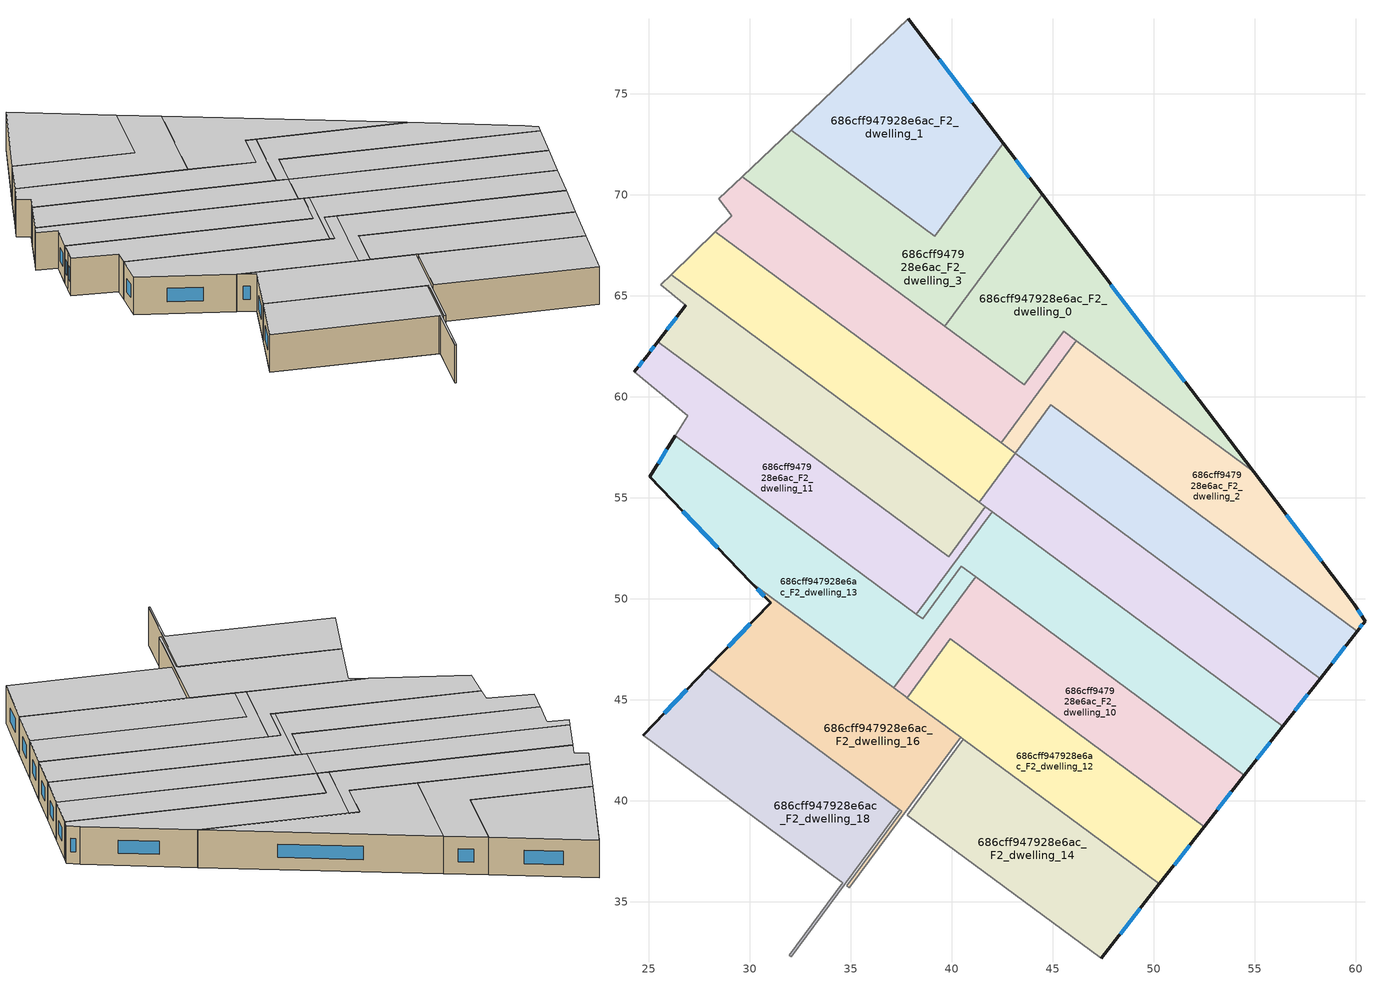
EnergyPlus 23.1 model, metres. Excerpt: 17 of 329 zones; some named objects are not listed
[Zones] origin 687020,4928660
686cff947928e6ac_F2_dwelling_0
 floor to 686cff947928e6ac_F1_dwelling_0 (EU_floor_Construction): 44.47,70.02 54.94,56.29 45.54,63.23 43.58,60.59 39.65,63.49 z6
 wall outside (EU_wall_Construction): 54.94,56.29 44.47,70.02 z6:9
 wall to 686cff947928e6ac_F2_dwelling_5 (EU_wall_Construction): 39.65,63.49 43.58,60.59 45.54,63.23 46.17,62.77 z6:9
 wall to 686cff947928e6ac_F2_dwelling_3 (EU_wall_Construction): 44.47,70.02 39.65,63.49 z6:9
 wall to 686cff947928e6ac_F2_dwelling_2 (EU_wall_Construction): 46.17,62.77 54.94,56.29 z6:9
 window (EU_Window_Construction): 51.54,60.75 47.88,65.55 z6.98:8.02
 ceiling to 686cff947928e6ac_F3_dwelling_0 (EU_floor_Construction): 54.94,56.29 44.47,70.02 39.65,63.49 43.58,60.59 45.54,63.23 z9
686cff947928e6ac_F2_dwelling_1
 floor to 686cff947928e6ac_F1_dwelling_1 (EU_floor_Construction): 37.84,78.71 42.55,72.54 39.15,67.95 32.05,73.19 z6
 wall outside (EU_wall_Construction): 42.55,72.54 37.84,78.71 z6:9
 wall to 686cff947928e6ac_F2_dwelling_3 (EU_wall_Construction): 32.05,73.19 39.15,67.95 42.55,72.54 z6:9
 wall adiabatic (EU_wall_Construction): 37.84,78.71 32.05,73.19 z6:9
 window (EU_Window_Construction): 41.02,74.55 39.37,76.71 z6.98:8.02
 ceiling to 686cff947928e6ac_F3_dwelling_1 (EU_floor_Construction): 39.15,67.95 42.55,72.54 37.84,78.71 32.05,73.19 z9
686cff947928e6ac_F2_dwelling_10
 floor to 686cff947928e6ac_F1_dwelling_10 (EU_floor_Construction): 54.49,41.27 52.5,38.73 39.93,48.01 37.79,45.12 37.15,45.59 41.2,51.09 z6
 wall outside (EU_wall_Construction): 52.5,38.73 54.49,41.27 z6:9
 wall to 686cff947928e6ac_F2_dwelling_12 (EU_wall_Construction): 37.79,45.12 39.93,48.01 52.5,38.73 z6:9
 wall to 686cff947928e6ac_F2_dwelling_13 (EU_wall_Construction): 41.2,51.09 37.15,45.59 z6:9
 wall to 686cff947928e6ac_F2_dwelling_8 (EU_wall_Construction): 54.49,41.27 41.2,51.09 z6:9
 wall to 686cff947928e6ac_F2_dwelling_16 (EU_wall_Construction): 37.15,45.59 37.79,45.12 z6:9
 window (EU_Window_Construction): 53.15,39.56 53.84,40.44 z6.98:8.02
 ceiling to 686cff947928e6ac_F3_dwelling_10 (EU_floor_Construction): 52.5,38.73 54.49,41.27 41.2,51.09 37.15,45.59 37.79,45.12 39.93,48.01 z9
686cff947928e6ac_F2_dwelling_11
 floor to 686cff947928e6ac_F1_dwelling_11 (EU_floor_Construction): 41.67,54.56 42,54.32 38.26,49.25 26.32,58.06 26.94,59.05 24.31,61.23 24.93,62.04 25.45,62.72 39.85,52.09 z6
 wall outside (EU_wall_Construction): 25.45,62.72 24.93,62.04 24.31,61.23 z6:9
 wall to 686cff947928e6ac_F2_dwelling_9 (EU_wall_Construction): 41.67,54.56 39.85,52.09 25.45,62.72 z6:9
 wall to 686cff947928e6ac_F2_dwelling_8 (EU_wall_Construction): 38.26,49.25 42,54.32 z6:9
 wall adiabatic (EU_wall_Construction): 24.31,61.23 26.94,59.05 26.32,58.06 z6:9
 wall to 686cff947928e6ac_F2_dwelling_6 (EU_wall_Construction): 42,54.32 41.67,54.56 z6:9
 wall to 686cff947928e6ac_F2_dwelling_13 (EU_wall_Construction): 26.32,58.06 38.26,49.25 z6:9
 window (EU_Window_Construction): 24.72,61.77 24.51,61.49 / 25.28,62.5 25.1,62.26 z6.98:8.02
 ceiling to 686cff947928e6ac_F3_dwelling_11 (EU_floor_Construction): 39.85,52.09 25.45,62.72 24.93,62.04 24.31,61.23 26.94,59.05 26.32,58.06 38.26,49.25 42,54.32 41.67,54.56 z9
686cff947928e6ac_F2_dwelling_12
 floor to 686cff947928e6ac_F1_dwelling_12 (EU_floor_Construction): 52.5,38.73 50.28,35.89 37.79,45.12 39.93,48.01 z6
 wall outside (EU_wall_Construction): 50.28,35.89 52.5,38.73 z6:9
 wall to 686cff947928e6ac_F2_dwelling_14 (EU_wall_Construction): 40.58,43.06 50.28,35.89 z6:9
 wall to 686cff947928e6ac_F2_dwelling_15 (EU_wall_Construction): 40.44,43.16 40.58,43.06 z6:9
 wall to 686cff947928e6ac_F2_dwelling_16 (EU_wall_Construction): 37.79,45.12 40.44,43.16 z6:9
 window (EU_Window_Construction): 51,36.81 51.78,37.81 z6.98:8.02
 ceiling to 686cff947928e6ac_F3_dwelling_12 (EU_floor_Construction): 50.28,35.89 52.5,38.73 39.93,48.01 37.79,45.12 z9
686cff947928e6ac_F2_dwelling_13
 floor to 686cff947928e6ac_F1_dwelling_13 (EU_floor_Construction): 40.48,51.62 41.2,51.09 37.15,45.59 30.05,50.83 25.06,56.04 26.32,58.06 38.56,49.02 z6
 wall outside (EU_wall_Construction): 26.32,58.06 25.06,56.04 30.05,50.83 z6:9
 wall to 686cff947928e6ac_F2_dwelling_8 (EU_wall_Construction): 41.2,51.09 40.48,51.62 38.56,49.02 38.26,49.25 z6:9
 wall to 686cff947928e6ac_F2_dwelling_16 (EU_wall_Construction): 30.05,50.83 37.15,45.59 z6:9
 window (EU_Window_Construction): 26.69,54.34 28.43,52.52 / 25.91,57.4 25.47,56.69 z6.98:8.02
 ceiling to 686cff947928e6ac_F3_dwelling_13 (EU_floor_Construction): 37.15,45.59 41.2,51.09 40.48,51.62 38.56,49.02 26.32,58.06 25.06,56.04 30.05,50.83 z9
686cff947928e6ac_F2_dwelling_14
 floor to 686cff947928e6ac_F1_dwelling_14 (EU_floor_Construction): 50.28,35.89 47.4,32.21 37.8,39.29 40.58,43.06 z6
 wall outside (EU_wall_Construction): 47.4,32.21 50.28,35.89 z6:9
 wall to 686cff947928e6ac_F2_dwelling_15 (EU_wall_Construction): 40.58,43.06 37.8,39.29 47.4,32.21 z6:9
 window (EU_Window_Construction): 48.34,33.41 49.34,34.69 z6.98:8.02
 ceiling to 686cff947928e6ac_F3_dwelling_14 (EU_floor_Construction): 47.4,32.21 50.28,35.89 40.58,43.06 37.8,39.29 z9
686cff947928e6ac_F2_dwelling_16
 floor to 686cff947928e6ac_F1_dwelling_16 (EU_floor_Construction): 40.44,43.16 34.94,35.7 34.8,35.8 37.53,39.5 27.94,46.58 31.04,49.8 30.05,50.83 z6
 wall outside (EU_wall_Construction): 30.05,50.83 31.04,49.8 27.94,46.58 z6:9
 wall to 686cff947928e6ac_F2_dwelling_15 (EU_wall_Construction): 34.94,35.7 40.44,43.16 z6:9
 wall to 686cff947928e6ac_F2_dwelling_17 (EU_wall_Construction): 37.44,39.56 37.53,39.5 34.8,35.8 34.94,35.7 z6:9
 wall to 686cff947928e6ac_F2_dwelling_18 (EU_wall_Construction): 27.94,46.58 37.44,39.56 z6:9
 window (EU_Window_Construction): 30.03,48.76 28.95,47.63 / 30.37,50.5 30.71,50.14 z6.98:8.02
 ceiling to 686cff947928e6ac_F3_dwelling_16 (EU_floor_Construction): 37.53,39.5 34.8,35.8 34.94,35.7 40.44,43.16 30.05,50.83 31.04,49.8 27.94,46.58 z9
686cff947928e6ac_F2_dwelling_18
 floor to 686cff947928e6ac_F1_dwelling_18 (EU_floor_Construction): 37.44,39.56 32.06,32.28 31.97,32.35 34.62,35.94 24.73,43.24 27.94,46.58 z6
 wall outside (EU_wall_Construction): 27.94,46.58 24.73,43.24 z6:9
 wall to 686cff947928e6ac_F2_dwelling_17 (EU_wall_Construction): 32.06,32.28 37.44,39.56 z6:9
 wall to 686cff947928e6ac_F2_dwelling_19 (EU_wall_Construction): 34.54,36 34.62,35.94 31.97,32.35 32.06,32.28 z6:9
 wall to 686cff947928e6ac_F2_dwelling_20 (EU_wall_Construction): 24.73,43.24 34.54,36 z6:9
 window (EU_Window_Construction): 26.9,45.49 25.78,44.33 z6.98:8.02
 ceiling to 686cff947928e6ac_F3_dwelling_18 (EU_floor_Construction): 34.62,35.94 31.97,32.35 32.06,32.28 37.44,39.56 27.94,46.58 24.73,43.24 z9
686cff947928e6ac_F2_dwelling_2
 floor to 686cff947928e6ac_F1_dwelling_2 (EU_floor_Construction): 54.94,56.29 59.93,49.74 60.45,48.89 60.07,48.41 44.91,59.6 43.14,57.2 42.44,57.72 46.17,62.76 z6
 wall outside (EU_wall_Construction): 60.07,48.41 60.45,48.89 59.93,49.74 54.94,56.29 z6:9
 wall to 686cff947928e6ac_F2_dwelling_4 (EU_wall_Construction): 43.14,57.2 44.91,59.6 60.07,48.41 z6:9
 wall to 686cff947928e6ac_F2_dwelling_5 (EU_wall_Construction): 46.17,62.76 42.44,57.72 z6:9
 wall to 686cff947928e6ac_F2_dwelling_7 (EU_wall_Construction): 42.44,57.72 43.14,57.2 z6:9
 window (EU_Window_Construction): 60.28,49.17 60.1,49.46 / 60.2,48.57 60.33,48.74 / 58.31,51.87 56.56,54.16 z6.98:8.02
 ceiling to 686cff947928e6ac_F3_dwelling_2 (EU_floor_Construction): 60.07,48.41 60.45,48.89 59.93,49.74 54.94,56.29 46.17,62.76 42.44,57.72 43.14,57.2 44.91,59.6 z9
686cff947928e6ac_F2_dwelling_3
 floor to 686cff947928e6ac_F1_dwelling_3 (EU_floor_Construction): 42.55,72.54 44.47,70.02 39.65,63.49 29.63,70.89 32.05,73.19 39.15,67.95 z6
 wall outside (EU_wall_Construction): 44.47,70.02 42.55,72.54 z6:9
 wall adiabatic (EU_wall_Construction): 32.05,73.19 29.63,70.89 z6:9
 wall to 686cff947928e6ac_F2_dwelling_5 (EU_wall_Construction): 29.63,70.89 39.65,63.49 z6:9
 window (EU_Window_Construction): 43.85,70.84 43.17,71.72 z6.98:8.02
 ceiling to 686cff947928e6ac_F3_dwelling_3 (EU_floor_Construction): 39.65,63.49 44.47,70.02 42.55,72.54 39.15,67.95 32.05,73.19 29.63,70.89 z9
686cff947928e6ac_F2_dwelling_4
 floor to 686cff947928e6ac_F1_dwelling_4 (EU_floor_Construction): 60.07,48.41 58.23,46.06 43.14,57.2 44.91,59.6 z6
 wall outside (EU_wall_Construction): 58.23,46.06 60.07,48.41 z6:9
 wall to 686cff947928e6ac_F2_dwelling_6 (EU_wall_Construction): 43.15,57.2 58.23,46.06 z6:9
 wall to 686cff947928e6ac_F2_dwelling_7 (EU_wall_Construction): 43.14,57.2 43.15,57.2 z6:9
 window (EU_Window_Construction): 58.83,46.82 59.47,47.64 z6.98:8.02
 ceiling to 686cff947928e6ac_F3_dwelling_4 (EU_floor_Construction): 58.23,46.06 60.07,48.41 44.91,59.6 43.14,57.2 z9
686cff947928e6ac_F2_dwelling_5
 floor to 686cff947928e6ac_F1_dwelling_5 (EU_floor_Construction): 45.54,63.23 46.17,62.76 42.44,57.72 28.3,68.17 29.11,68.96 28.48,69.79 29.63,70.89 43.58,60.59 z6
 wall adiabatic (EU_wall_Construction): 29.63,70.89 28.48,69.79 29.11,68.96 28.3,68.17 z6:9
 wall to 686cff947928e6ac_F2_dwelling_7 (EU_wall_Construction): 28.3,68.17 42.44,57.72 z6:9
 ceiling to 686cff947928e6ac_F3_dwelling_5 (EU_floor_Construction): 42.44,57.72 46.17,62.76 45.54,63.23 43.58,60.59 29.63,70.89 28.48,69.79 29.11,68.96 28.3,68.17 z9
686cff947928e6ac_F2_dwelling_6
 floor to 686cff947928e6ac_F1_dwelling_6 (EU_floor_Construction): 58.23,46.06 56.39,43.7 41.37,54.78 43.15,57.2 z6
 wall outside (EU_wall_Construction): 56.39,43.7 58.23,46.06 z6:9
 wall to 686cff947928e6ac_F2_dwelling_7 (EU_wall_Construction): 43.15,57.2 41.37,54.78 z6:9
 wall to 686cff947928e6ac_F2_dwelling_8 (EU_wall_Construction): 42,54.32 56.39,43.7 z6:9
 wall to 686cff947928e6ac_F2_dwelling_9 (EU_wall_Construction): 41.37,54.78 41.67,54.56 z6:9
 window (EU_Window_Construction): 56.99,44.46 57.63,45.29 z6.98:8.02
 ceiling to 686cff947928e6ac_F3_dwelling_6 (EU_floor_Construction): 56.39,43.7 58.23,46.06 43.15,57.2 41.37,54.78 z9
686cff947928e6ac_F2_dwelling_7
 floor to 686cff947928e6ac_F1_dwelling_7 (EU_floor_Construction): 43.15,57.2 41.37,54.78 26.12,66.04 28.3,68.17 z6
 wall adiabatic (EU_wall_Construction): 28.3,68.17 26.12,66.04 z6:9
 wall to 686cff947928e6ac_F2_dwelling_9 (EU_wall_Construction): 26.12,66.04 41.37,54.78 z6:9
 ceiling to 686cff947928e6ac_F3_dwelling_7 (EU_floor_Construction): 41.37,54.78 43.15,57.2 28.3,68.17 26.12,66.04 z9
686cff947928e6ac_F2_dwelling_8
 floor to 686cff947928e6ac_F1_dwelling_8 (EU_floor_Construction): 56.39,43.7 54.49,41.27 40.48,51.62 38.56,49.02 38.26,49.25 42,54.32 z6
 wall outside (EU_wall_Construction): 54.49,41.27 56.39,43.7 z6:9
 window (EU_Window_Construction): 55.11,42.06 55.77,42.91 z6.98:8.02
 ceiling to 686cff947928e6ac_F3_dwelling_8 (EU_floor_Construction): 54.49,41.27 56.39,43.7 42,54.32 38.26,49.25 38.56,49.02 40.48,51.62 z9
686cff947928e6ac_F2_dwelling_9
 floor to 686cff947928e6ac_F1_dwelling_9 (EU_floor_Construction): 41.67,54.56 39.85,52.09 25.45,62.72 26.84,64.54 25.6,65.54 26.12,66.04 z6
 wall outside (EU_wall_Construction): 26.84,64.54 25.45,62.72 z6:9
 wall adiabatic (EU_wall_Construction): 26.12,66.04 25.6,65.54 26.84,64.54 z6:9
 window (EU_Window_Construction): 26.39,63.94 25.9,63.31 z6.98:8.02
 ceiling to 686cff947928e6ac_F3_dwelling_9 (EU_floor_Construction): 39.85,52.09 41.67,54.56 26.12,66.04 25.6,65.54 26.84,64.54 25.45,62.72 z9
[Building]
EU S2 Campaign: North Axis=0; Terrain=City; Solar Distribution=FullExterior
[Site:Location]
Bologna: Latitude=44.5; Longitude=11.25; Time Zone=1; Elevation=37
[SizingPeriod:WeatherFileDays]
AnnualSizingPeriod: Begin Month=1; Begin Day of Month=1; End Month=12; End Day of Month=31; Day of Week for Start Day=Monday; Use Weather File Daylight Saving Period=No; Use Weather File Rain and Snow Indicators=No
[MATERIAL]
EU_InternalMass_Material: Roughness=MediumRough; Thickness=0.1; Conductivity=1; Density=1800; Specific Heat=900; Thermal Absorptance=0.9; Solar Absorptance=0.7; Visible Absorptance=0.7
[MATERIAL:NOMASS] Roughness=MediumRough; Thermal Absorptance=0.9; Solar Absorptance=0.7; Visible Absorptance=0.7
Name | Thermal Resistance
EU_wall_NoMass | 0.905828
EU_floor_NoMass | 0.67114
[WINDOWMATERIAL:SIMPLEGLAZINGSYSTEM]
EU_Window_SimpleGlazing: UFactor=4.52486; Solar Heat Gain Coefficient=0.85; Visible Transmittance=0.85
[CONSTRUCTION]
EU_wall_Construction: EU_wall_NoMass
EU_floor_Construction: EU_floor_NoMass
EU_Window_Construction: EU_Window_SimpleGlazing
EU_InternalMass_Construction: EU_InternalMass_Material
[ZONE] Type=1; Multiplier=1; Ceiling Height=autocalculate; Floor Area=autocalculate; Part of Total Floor Area=Yes
Name | Volume
686cff947928e6ac_F2_dwelling_0 | 168.287
686cff947928e6ac_F2_dwelling_1 | 168.281
686cff947928e6ac_F2_dwelling_10 | 168.247
686cff947928e6ac_F2_dwelling_11 | 168.291
686cff947928e6ac_F2_dwelling_12 | 168.253
686cff947928e6ac_F2_dwelling_13 | 168.284
686cff947928e6ac_F2_dwelling_14 | 168.27
686cff947928e6ac_F2_dwelling_16; 686cff947928e6ac_F2_dwelling_7 | 168.292
686cff947928e6ac_F2_dwelling_18 | 168.259
686cff947928e6ac_F2_dwelling_2 | 168.283
686cff947928e6ac_F2_dwelling_3 | 168.265
686cff947928e6ac_F2_dwelling_4 | 168.269
686cff947928e6ac_F2_dwelling_5 | 168.245
686cff947928e6ac_F2_dwelling_6 | 168.268
686cff947928e6ac_F2_dwelling_8 | 168.308
686cff947928e6ac_F2_dwelling_9 | 168.254
[INTERNALMASS] Construction=EU_InternalMass_Construction
Name | Zone or ZoneList | Surface Area
686cff947928e6ac_F2_dwelling_0_EU_InternalMass | 686cff947928e6ac_F2_dwelling_0 | 56.0903
686cff947928e6ac_F2_dwelling_1_EU_InternalMass | 686cff947928e6ac_F2_dwelling_1 | 56.093
686cff947928e6ac_F2_dwelling_2_EU_InternalMass | 686cff947928e6ac_F2_dwelling_2 | 56.0929
686cff947928e6ac_F2_dwelling_3_EU_InternalMass | 686cff947928e6ac_F2_dwelling_3 | 56.0902
686cff947928e6ac_F2_dwelling_4_EU_InternalMass | 686cff947928e6ac_F2_dwelling_4 | 56.089
686cff947928e6ac_F2_dwelling_5_EU_InternalMass | 686cff947928e6ac_F2_dwelling_5 | 56.0819
686cff947928e6ac_F2_dwelling_6_EU_InternalMass | 686cff947928e6ac_F2_dwelling_6 | 56.0887
686cff947928e6ac_F2_dwelling_7_EU_InternalMass | 686cff947928e6ac_F2_dwelling_7 | 56.0969
686cff947928e6ac_F2_dwelling_8_EU_InternalMass | 686cff947928e6ac_F2_dwelling_8 | 56.1021
686cff947928e6ac_F2_dwelling_9_EU_InternalMass | 686cff947928e6ac_F2_dwelling_9 | 56.0849
686cff947928e6ac_F2_dwelling_10_EU_InternalMass | 686cff947928e6ac_F2_dwelling_10 | 56.0826
686cff947928e6ac_F2_dwelling_11_EU_InternalMass | 686cff947928e6ac_F2_dwelling_11 | 56.0973
686cff947928e6ac_F2_dwelling_12_EU_InternalMass | 686cff947928e6ac_F2_dwelling_12 | 56.0928
686cff947928e6ac_F2_dwelling_13_EU_InternalMass | 686cff947928e6ac_F2_dwelling_13 | 56.0947
686cff947928e6ac_F2_dwelling_14_EU_InternalMass | 686cff947928e6ac_F2_dwelling_14 | 56.0896
686cff947928e6ac_F2_dwelling_16_EU_InternalMass | 686cff947928e6ac_F2_dwelling_16 | 56.0976
686cff947928e6ac_F2_dwelling_18_EU_InternalMass | 686cff947928e6ac_F2_dwelling_18 | 56.0861
[OTHEREQUIPMENT] Fuel Type=Electricity; Design Level Calculation Method=Watts/Area; Power per Zone Floor Area=1; Fraction Latent=0; Fraction Radiant=0; Fraction Lost=0; Carbon Dioxide Generation Rate=0; EndUse Subcategory=EU_Step8_InternalGains
Name | Zone or ZoneList or Space or SpaceList | Schedule
EU_Step8_InternalGain_686cff947928e6ac_F2_dwelling_0_f000 | 686cff947928e6ac_F2_dwelling_0 | EU_Step8_GainSchedule_686cff947928e6ac_F2_dwelling_0_f000
EU_Step8_InternalGain_686cff947928e6ac_F2_dwelling_1_f000 | 686cff947928e6ac_F2_dwelling_1 | EU_Step8_GainSchedule_686cff947928e6ac_F2_dwelling_1_f000
EU_Step8_InternalGain_686cff947928e6ac_F2_dwelling_2_f000 | 686cff947928e6ac_F2_dwelling_2 | EU_Step8_GainSchedule_686cff947928e6ac_F2_dwelling_2_f000
EU_Step8_InternalGain_686cff947928e6ac_F2_dwelling_3_f000 | 686cff947928e6ac_F2_dwelling_3 | EU_Step8_GainSchedule_686cff947928e6ac_F2_dwelling_3_f000
EU_Step8_InternalGain_686cff947928e6ac_F2_dwelling_4_f000 | 686cff947928e6ac_F2_dwelling_4 | EU_Step8_GainSchedule_686cff947928e6ac_F2_dwelling_4_f000
EU_Step8_InternalGain_686cff947928e6ac_F2_dwelling_5_f000 | 686cff947928e6ac_F2_dwelling_5 | EU_Step8_GainSchedule_686cff947928e6ac_F2_dwelling_5_f000
EU_Step8_InternalGain_686cff947928e6ac_F2_dwelling_6_f000 | 686cff947928e6ac_F2_dwelling_6 | EU_Step8_GainSchedule_686cff947928e6ac_F2_dwelling_6_f000
EU_Step8_InternalGain_686cff947928e6ac_F2_dwelling_7_f000 | 686cff947928e6ac_F2_dwelling_7 | EU_Step8_GainSchedule_686cff947928e6ac_F2_dwelling_7_f000
EU_Step8_InternalGain_686cff947928e6ac_F2_dwelling_8_f000 | 686cff947928e6ac_F2_dwelling_8 | EU_Step8_GainSchedule_686cff947928e6ac_F2_dwelling_8_f000
EU_Step8_InternalGain_686cff947928e6ac_F2_dwelling_9_f000 | 686cff947928e6ac_F2_dwelling_9 | EU_Step8_GainSchedule_686cff947928e6ac_F2_dwelling_9_f000
EU_Step8_InternalGain_686cff947928e6ac_F2_dwelling_10_f000 | 686cff947928e6ac_F2_dwelling_10 | EU_Step8_GainSchedule_686cff947928e6ac_F2_dwelling_10_f000
EU_Step8_InternalGain_686cff947928e6ac_F2_dwelling_11_f000 | 686cff947928e6ac_F2_dwelling_11 | EU_Step8_GainSchedule_686cff947928e6ac_F2_dwelling_11_f000
EU_Step8_InternalGain_686cff947928e6ac_F2_dwelling_12_f000 | 686cff947928e6ac_F2_dwelling_12 | EU_Step8_GainSchedule_686cff947928e6ac_F2_dwelling_12_f000
EU_Step8_InternalGain_686cff947928e6ac_F2_dwelling_13_f000 | 686cff947928e6ac_F2_dwelling_13 | EU_Step8_GainSchedule_686cff947928e6ac_F2_dwelling_13_f000
EU_Step8_InternalGain_686cff947928e6ac_F2_dwelling_14_f000 | 686cff947928e6ac_F2_dwelling_14 | EU_Step8_GainSchedule_686cff947928e6ac_F2_dwelling_14_f000
EU_Step8_InternalGain_686cff947928e6ac_F2_dwelling_16_f000 | 686cff947928e6ac_F2_dwelling_16 | EU_Step8_GainSchedule_686cff947928e6ac_F2_dwelling_16_f000
EU_Step8_InternalGain_686cff947928e6ac_F2_dwelling_18_f000 | 686cff947928e6ac_F2_dwelling_18 | EU_Step8_GainSchedule_686cff947928e6ac_F2_dwelling_18_f000
[ZONEVENTILATION:DESIGNFLOWRATE] Schedule=EU_AlwaysOn; Design Flow Rate Calculation Method=AirChanges/Hour; Air Changes per Hour=0.73129; Ventilation Type=Natural; Fan Pressure Rise=0; Fan Total Efficiency=1; Constant Term Coefficient=1; Temperature Term Coefficient=0; Velocity Term Coefficient=0; Velocity Squared Term Coefficient=0; Minimum Indoor Temperature=-100; Maximum Indoor Temperature=100; Delta Temperature=-100; Minimum Outdoor Temperature=-100; Maximum Outdoor Temperature=100; Maximum Wind Speed=40
Name | Zone or ZoneList or Space or SpaceList
EU_ConstantAir_686cff947928e6ac_F2_dwelling_0 | 686cff947928e6ac_F2_dwelling_0
EU_ConstantAir_686cff947928e6ac_F2_dwelling_1 | 686cff947928e6ac_F2_dwelling_1
EU_ConstantAir_686cff947928e6ac_F2_dwelling_2 | 686cff947928e6ac_F2_dwelling_2
EU_ConstantAir_686cff947928e6ac_F2_dwelling_3 | 686cff947928e6ac_F2_dwelling_3
EU_ConstantAir_686cff947928e6ac_F2_dwelling_4 | 686cff947928e6ac_F2_dwelling_4
EU_ConstantAir_686cff947928e6ac_F2_dwelling_5 | 686cff947928e6ac_F2_dwelling_5
EU_ConstantAir_686cff947928e6ac_F2_dwelling_6 | 686cff947928e6ac_F2_dwelling_6
EU_ConstantAir_686cff947928e6ac_F2_dwelling_7 | 686cff947928e6ac_F2_dwelling_7
EU_ConstantAir_686cff947928e6ac_F2_dwelling_8 | 686cff947928e6ac_F2_dwelling_8
EU_ConstantAir_686cff947928e6ac_F2_dwelling_9 | 686cff947928e6ac_F2_dwelling_9
EU_ConstantAir_686cff947928e6ac_F2_dwelling_10 | 686cff947928e6ac_F2_dwelling_10
EU_ConstantAir_686cff947928e6ac_F2_dwelling_11 | 686cff947928e6ac_F2_dwelling_11
EU_ConstantAir_686cff947928e6ac_F2_dwelling_12 | 686cff947928e6ac_F2_dwelling_12
EU_ConstantAir_686cff947928e6ac_F2_dwelling_13 | 686cff947928e6ac_F2_dwelling_13
EU_ConstantAir_686cff947928e6ac_F2_dwelling_14 | 686cff947928e6ac_F2_dwelling_14
EU_ConstantAir_686cff947928e6ac_F2_dwelling_16 | 686cff947928e6ac_F2_dwelling_16
EU_ConstantAir_686cff947928e6ac_F2_dwelling_18 | 686cff947928e6ac_F2_dwelling_18
[HVACTEMPLATE:ZONE:IDEALLOADSAIRSYSTEM] System Availability Schedule=EU_AlwaysOn; Maximum Heating Supply Air Temperature=50; Minimum Cooling Supply Air Temperature=13; Maximum Heating Supply Air Humidity Ratio=0.0156; Minimum Cooling Supply Air Humidity Ratio=0.0077; Heating Limit=NoLimit; Cooling Limit=NoLimit; Heating Availability Schedule=EU_AlwaysOn; Cooling Availability Schedule=EU_CoolingOff; Dehumidification Control Type=ConstantSensibleHeatRatio; Cooling Sensible Heat Ratio=0.7; Dehumidification Setpoint=60; Humidification Control Type=None; Humidification Setpoint=30; Outdoor Air Method=None; Outdoor Air Flow Rate per Person=0.00944; Outdoor Air Flow Rate per Zone Floor Area=0; Outdoor Air Flow Rate per Zone=0; Demand Controlled Ventilation Type=None; Outdoor Air Economizer Type=NoEconomizer; Heat Recovery Type=None; Sensible Heat Recovery Effectiveness=0.7; Latent Heat Recovery Effectiveness=0.65
Name | Template Thermostat
686cff947928e6ac_F2_dwelling_0 | EU_HeatOnly_686cff947928e6ac_F2_dwelling_0
686cff947928e6ac_F2_dwelling_1 | EU_HeatOnly_686cff947928e6ac_F2_dwelling_1
686cff947928e6ac_F2_dwelling_2 | EU_HeatOnly_686cff947928e6ac_F2_dwelling_2
686cff947928e6ac_F2_dwelling_3 | EU_HeatOnly_686cff947928e6ac_F2_dwelling_3
686cff947928e6ac_F2_dwelling_4 | EU_HeatOnly_686cff947928e6ac_F2_dwelling_4
686cff947928e6ac_F2_dwelling_5 | EU_HeatOnly_686cff947928e6ac_F2_dwelling_5
686cff947928e6ac_F2_dwelling_6 | EU_HeatOnly_686cff947928e6ac_F2_dwelling_6
686cff947928e6ac_F2_dwelling_7 | EU_HeatOnly_686cff947928e6ac_F2_dwelling_7
686cff947928e6ac_F2_dwelling_8 | EU_HeatOnly_686cff947928e6ac_F2_dwelling_8
686cff947928e6ac_F2_dwelling_9 | EU_HeatOnly_686cff947928e6ac_F2_dwelling_9
686cff947928e6ac_F2_dwelling_10 | EU_HeatOnly_686cff947928e6ac_F2_dwelling_10
686cff947928e6ac_F2_dwelling_11 | EU_HeatOnly_686cff947928e6ac_F2_dwelling_11
686cff947928e6ac_F2_dwelling_12 | EU_HeatOnly_686cff947928e6ac_F2_dwelling_12
686cff947928e6ac_F2_dwelling_13 | EU_HeatOnly_686cff947928e6ac_F2_dwelling_13
686cff947928e6ac_F2_dwelling_14 | EU_HeatOnly_686cff947928e6ac_F2_dwelling_14
686cff947928e6ac_F2_dwelling_16 | EU_HeatOnly_686cff947928e6ac_F2_dwelling_16
686cff947928e6ac_F2_dwelling_18 | EU_HeatOnly_686cff947928e6ac_F2_dwelling_18
[SIZING:ZONE] Zone Cooling Design Supply Air Temperature Input Method=SupplyAirTemperature; Zone Cooling Design Supply Air Temperature=13; Zone Heating Design Supply Air Temperature Input Method=SupplyAirTemperature; Zone Heating Design Supply Air Temperature=50; Zone Cooling Design Supply Air Humidity Ratio=0.008; Zone Heating Design Supply Air Humidity Ratio=0.008; Cooling Design Air Flow Method=DesignDay; Cooling Design Air Flow Rate=0; Cooling Minimum Air Flow per Zone Floor Area=0.000762; Cooling Minimum Air Flow=0; Cooling Minimum Air Flow Fraction=0.2; Heating Design Air Flow Method=DesignDay; Heating Design Air Flow Rate=0; Heating Maximum Air Flow per Zone Floor Area=0.002032; Heating Maximum Air Flow=0.141576; Heating Maximum Air Flow Fraction=0.3; Account for Dedicated Outdoor Air System=No; Dedicated Outdoor Air System Control Strategy=NeutralSupplyAir; Dedicated Outdoor Air Low Setpoint Temperature for Design=autosize; Dedicated Outdoor Air High Setpoint Temperature for Design=autosize; Zone Load Sizing Method=Sensible Load Only No Latent Load; Zone Latent Cooling Design Supply Air Humidity Ratio Input Method=HumidityRatioDifference; Zone Cooling Design Supply Air Humidity Ratio Difference=0.005; Zone Latent Heating Design Supply Air Humidity Ratio Input Method=HumidityRatioDifference; Zone Humidification Design Supply Air Humidity Ratio Difference=0.005
686cff947928e6ac_F2_dwelling_0; 686cff947928e6ac_F2_dwelling_1; 686cff947928e6ac_F2_dwelling_2; 686cff947928e6ac_F2_dwelling_3; 686cff947928e6ac_F2_dwelling_4; 686cff947928e6ac_F2_dwelling_5; 686cff947928e6ac_F2_dwelling_6; 686cff947928e6ac_F2_dwelling_7; 686cff947928e6ac_F2_dwelling_8; 686cff947928e6ac_F2_dwelling_9; 686cff947928e6ac_F2_dwelling_10; 686cff947928e6ac_F2_dwelling_11; 686cff947928e6ac_F2_dwelling_12; 686cff947928e6ac_F2_dwelling_13; 686cff947928e6ac_F2_dwelling_14; 686cff947928e6ac_F2_dwelling_16; 686cff947928e6ac_F2_dwelling_18
[SCHEDULE:CONSTANT]
Name | Hourly Value
EU_AlwaysOn | 1
EU_CoolingOff | 0
[SCHEDULE:FILE] Column Number=1; Rows to Skip at Top=0; Number of Hours of Data=8760; Column Separator=Comma; Interpolate to Timestep=No; Minutes per Item=60; Adjust Schedule for Daylight Savings=Yes
Name | File
EU_Step8_GainSchedule_686cff947928e6ac_F2_dwelling_0_f000 | ../../schedules/686cff947928e6ac/686cff947928e6ac_F2_dwelling_0_f000_gain.csv
EU_Step8_GainSchedule_686cff947928e6ac_F2_dwelling_1_f000 | ../../schedules/686cff947928e6ac/686cff947928e6ac_F2_dwelling_1_f000_gain.csv
EU_Step8_GainSchedule_686cff947928e6ac_F2_dwelling_2_f000 | ../../schedules/686cff947928e6ac/686cff947928e6ac_F2_dwelling_2_f000_gain.csv
EU_Step8_GainSchedule_686cff947928e6ac_F2_dwelling_3_f000 | ../../schedules/686cff947928e6ac/686cff947928e6ac_F2_dwelling_3_f000_gain.csv
EU_Step8_GainSchedule_686cff947928e6ac_F2_dwelling_4_f000 | ../../schedules/686cff947928e6ac/686cff947928e6ac_F2_dwelling_4_f000_gain.csv
EU_Step8_GainSchedule_686cff947928e6ac_F2_dwelling_5_f000 | ../../schedules/686cff947928e6ac/686cff947928e6ac_F2_dwelling_5_f000_gain.csv
EU_Step8_GainSchedule_686cff947928e6ac_F2_dwelling_6_f000 | ../../schedules/686cff947928e6ac/686cff947928e6ac_F2_dwelling_6_f000_gain.csv
EU_Step8_GainSchedule_686cff947928e6ac_F2_dwelling_7_f000 | ../../schedules/686cff947928e6ac/686cff947928e6ac_F2_dwelling_7_f000_gain.csv
EU_Step8_GainSchedule_686cff947928e6ac_F2_dwelling_8_f000 | ../../schedules/686cff947928e6ac/686cff947928e6ac_F2_dwelling_8_f000_gain.csv
EU_Step8_GainSchedule_686cff947928e6ac_F2_dwelling_9_f000 | ../../schedules/686cff947928e6ac/686cff947928e6ac_F2_dwelling_9_f000_gain.csv
EU_Step8_GainSchedule_686cff947928e6ac_F2_dwelling_10_f000 | ../../schedules/686cff947928e6ac/686cff947928e6ac_F2_dwelling_10_f000_gain.csv
EU_Step8_GainSchedule_686cff947928e6ac_F2_dwelling_11_f000 | ../../schedules/686cff947928e6ac/686cff947928e6ac_F2_dwelling_11_f000_gain.csv
EU_Step8_GainSchedule_686cff947928e6ac_F2_dwelling_12_f000 | ../../schedules/686cff947928e6ac/686cff947928e6ac_F2_dwelling_12_f000_gain.csv
EU_Step8_GainSchedule_686cff947928e6ac_F2_dwelling_13_f000 | ../../schedules/686cff947928e6ac/686cff947928e6ac_F2_dwelling_13_f000_gain.csv
EU_Step8_GainSchedule_686cff947928e6ac_F2_dwelling_14_f000 | ../../schedules/686cff947928e6ac/686cff947928e6ac_F2_dwelling_14_f000_gain.csv
EU_Step8_GainSchedule_686cff947928e6ac_F2_dwelling_16_f000 | ../../schedules/686cff947928e6ac/686cff947928e6ac_F2_dwelling_16_f000_gain.csv
EU_Step8_GainSchedule_686cff947928e6ac_F2_dwelling_18_f000 | ../../schedules/686cff947928e6ac/686cff947928e6ac_F2_dwelling_18_f000_gain.csv
